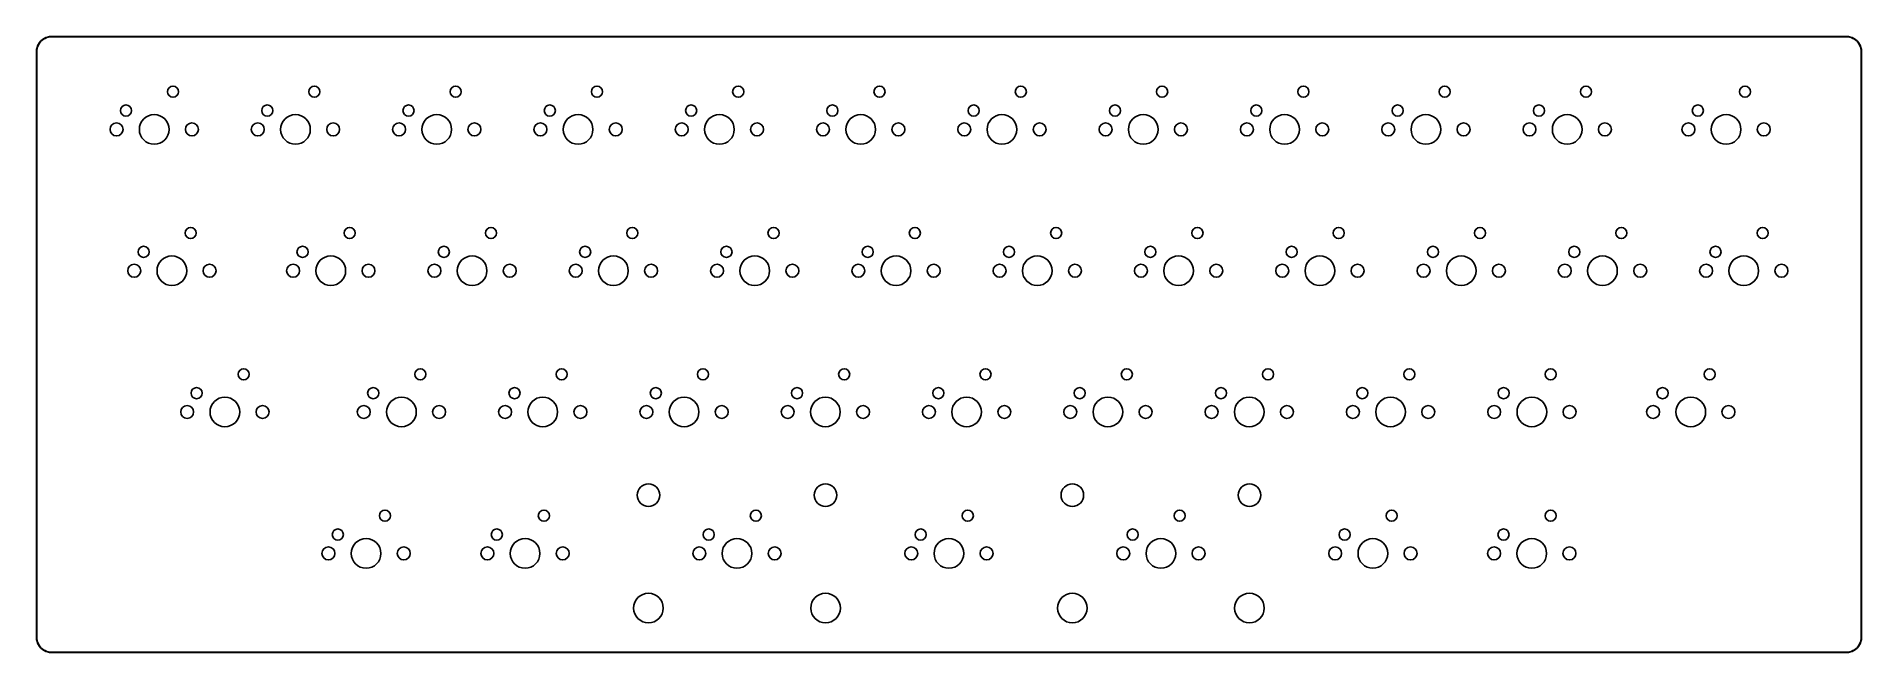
# Model space of a CAD drawing. Extents: x 24 to 270, y -104 to -21.
import ezdxf

# ---------------------------------------------------------------- set-up
doc = ezdxf.new("R2010")
doc.units = 0
doc.layers.add('BLACK', color=7, linetype='CONTINUOUS')

msp = doc.modelspace()

# ---------------------------------------------------------------- linework, layer by layer
at = {"layer": 'BLACK', "linetype": 'CONTINUOUS'}
for p, q in [((23.827549, -22.3625), (23.974709, -22.142258)), ((24.09318, -22.069998), (23.935574, -22.275394)), ((23.974709, -22.142258), (24.149359, -21.943109)), ((24.276248, -21.88693), (24.09318, -22.069998)), ((24.149359, -21.943109), (24.348508, -21.768459)), ((24.481644, -21.729324), (24.276248, -21.88693)), ((24.348508, -21.768459), (24.56875, -21.621299)), ((24.705855, -21.599875), (24.481644, -21.729324)), ((24.56875, -21.621299), (24.806316, -21.504144)), ((24.945045, -21.5008), (24.705855, -21.599875)), ((24.806316, -21.504144), (25.057141, -21.419)), ((25.19512, -21.433793), (24.945045, -21.5008)), ((25.057141, -21.419), (25.316934, -21.367324)), ((25.451802, -21.4), (25.19512, -21.433793)), ((25.316934, -21.367324), (25.58125, -21.35)), ((25.58125, -21.4), (25.451802, -21.4)), ((25.58125, -21.35), (267.58125, -21.35)), ((267.58125, -21.4), (25.58125, -21.4)), ((267.58125, -21.35), (267.84557, -21.367318)), ((267.581251, -21.4), (267.58125, -21.399999)), ((267.58125, -21.399999), (267.58125, -21.4)), ((267.710701, -21.399997), (267.581251, -21.4)), ((267.967388, -21.433784), (267.710701, -21.399997)), ((267.84557, -21.367318), (268.105368, -21.418989)), ((268.217468, -21.500787), (267.967388, -21.433784)), ((268.105368, -21.418989), (268.356199, -21.504129)), ((268.456663, -21.59986), (268.217468, -21.500787)), ((268.356199, -21.504129), (268.593771, -21.621282)), ((268.68088, -21.729307), (268.456663, -21.59986)), ((268.593771, -21.621282), (268.814018, -21.768442)), ((268.886282, -21.886912), (268.68088, -21.729307)), ((268.814018, -21.768442), (269.013173, -21.943091)), ((269.069355, -22.069981), (268.886282, -21.886912)), ((269.013173, -21.943091), (269.187828, -22.142241)), ((269.226966, -22.275379), (269.069355, -22.069981)), ((269.187828, -22.142241), (269.334993, -22.362485)), ((23.55625, -23.375), (23.573574, -23.110684)), ((23.55625, -102.375), (23.55625, -23.375)), ((23.573574, -23.110684), (23.62525, -22.850891)), ((23.640043, -22.98887), (23.60625, -23.245552)), ((23.60625, -23.245552), (23.60625, -23.375)), ((23.60625, -23.375), (23.60625, -102.375)), ((23.62525, -22.850891), (23.710394, -22.600066)), ((23.70705, -22.738795), (23.640043, -22.98887)), ((23.806125, -22.499605), (23.70705, -22.738795)), ((23.710394, -22.600066), (23.827549, -22.3625)), ((23.935574, -22.275394), (23.806125, -22.499605)), ((269.356418, -22.499592), (269.226966, -22.275379)), ((269.334993, -22.362485), (269.452151, -22.600054)), ((269.455497, -22.738785), (269.356418, -22.499592)), ((269.452151, -22.600054), (269.537298, -22.850883)), ((269.522506, -22.988864), (269.455497, -22.738785)), ((269.5563, -23.24555), (269.522506, -22.988864)), ((269.537298, -22.850883), (269.588975, -23.11068)), ((269.55625, -23.375), (269.5563, -23.374748)), ((269.55625, -102.375), (269.55625, -23.375)), ((269.5563, -23.374748), (269.5563, -23.24555)), ((269.588975, -23.11068), (269.6063, -23.375)), ((269.6063, -23.375), (269.60625, -23.375)), ((269.60625, -23.375), (269.60625, -102.375)), ((23.573574, -102.639316), (23.55625, -102.375)), ((23.62525, -102.899109), (23.573574, -102.639316)), ((23.60625, -102.375), (23.60625, -102.504448)), ((23.60625, -102.504448), (23.640043, -102.76113)), ((23.710394, -103.149934), (23.62525, -102.899109)), ((23.640043, -102.76113), (23.70705, -103.011205)), ((23.70705, -103.011205), (23.806125, -103.250395)), ((23.827549, -103.3875), (23.710394, -103.149934)), ((23.806125, -103.250395), (23.935574, -103.474606)), ((269.226924, -103.474593), (269.356373, -103.250385)), ((269.452105, -103.149927), (269.33495, -103.38749)), ((269.356373, -103.250385), (269.455449, -103.011199)), ((269.537249, -102.899104), (269.452105, -103.149927)), ((269.455449, -103.011199), (269.522457, -102.761126)), ((269.522457, -102.761126), (269.55625, -102.504447)), ((269.588926, -102.639313), (269.537249, -102.899104)), ((269.55625, -102.504447), (269.55625, -102.375)), ((269.60625, -102.375), (269.588926, -102.639313)), ((23.974709, -103.607742), (23.827549, -103.3875)), ((23.935574, -103.474606), (24.09318, -103.680002)), ((24.149359, -103.806891), (23.974709, -103.607742)), ((24.09318, -103.680002), (24.276248, -103.86307)), ((24.348508, -103.981541), (24.149359, -103.806891)), ((24.276248, -103.86307), (24.481644, -104.020676)), ((24.56875, -104.128701), (24.348508, -103.981541)), ((24.481644, -104.020676), (24.705855, -104.150125)), ((24.806316, -104.245856), (24.56875, -104.128701)), ((24.705855, -104.150125), (24.945045, -104.2492)), ((25.057141, -104.331), (24.806316, -104.245856)), ((24.945045, -104.2492), (25.19512, -104.316207)), ((25.316934, -104.382676), (25.057141, -104.331)), ((25.19512, -104.316207), (25.451802, -104.35)), ((25.58125, -104.4), (25.316934, -104.382676)), ((25.451802, -104.35), (25.58125, -104.35)), ((25.58125, -104.35), (267.58125, -104.35)), ((267.581249, -104.4), (25.58125, -104.4)), ((267.58125, -104.4), (267.581249, -104.4)), ((267.58125, -104.35), (267.581251, -104.35)), ((267.581625, -104.399925), (267.58125, -104.4)), ((267.581251, -104.35), (267.581251, -104.34995)), ((267.581251, -104.34995), (267.710698, -104.349954)), ((267.845563, -104.382632), (267.581625, -104.399925)), ((267.710698, -104.349954), (267.967378, -104.316167)), ((268.105355, -104.330962), (267.845563, -104.382632)), ((267.967378, -104.316167), (268.217452, -104.249165)), ((268.35618, -104.245824), (268.105355, -104.330962)), ((268.217452, -104.249165), (268.456641, -104.150095)), ((268.593746, -104.128675), (268.35618, -104.245824)), ((268.456641, -104.150095), (268.680852, -104.020652)), ((268.813988, -103.981519), (268.593746, -104.128675)), ((268.680852, -104.020652), (268.886249, -103.86305)), ((269.013138, -103.806874), (268.813988, -103.981519)), ((268.886249, -103.86305), (269.069317, -103.679986)), ((269.187788, -103.607728), (269.013138, -103.806874)), ((269.069317, -103.679986), (269.226924, -103.474593)), ((269.33495, -103.38749), (269.187788, -103.607728))]:
    msp.add_line(p, q, dxfattribs=at)
at = {"layer": 'BLACK'}
for centre, radius in [((41.964617, -28.794852), 0.75), ((41.964617, -28.794852), 0.75), ((61.014617, -28.794852), 0.75), ((61.014617, -28.794852), 0.75), ((80.064617, -28.794852), 0.75), ((80.064617, -28.794852), 0.75), ((99.114617, -28.794852), 0.75), ((99.114617, -28.794852), 0.75), ((118.164617, -28.794852), 0.75), ((118.164617, -28.794852), 0.75), ((137.214617, -28.794852), 0.75), ((137.214617, -28.794852), 0.75), ((156.264617, -28.794852), 0.75), ((156.264617, -28.794852), 0.75), ((175.314617, -28.794852), 0.75), ((175.314617, -28.794852), 0.75), ((194.364617, -28.794852), 0.75), ((194.364617, -28.794852), 0.75), ((213.414617, -28.794852), 0.75), ((213.414617, -28.794852), 0.75), ((232.464617, -28.794852), 0.75), ((232.464617, -28.794852), 0.75), ((253.895867, -28.794852), 0.75), ((253.895867, -28.794852), 0.75), ((35.614617, -31.334852), 0.75), ((35.614617, -31.334852), 0.75), ((39.424617, -33.874852), 2), ((39.424617, -33.874852), 1.999999), ((54.664617, -31.334852), 0.75), ((54.664617, -31.334852), 0.75), ((58.474617, -33.874852), 2), ((58.474617, -33.874852), 1.999999), ((73.714617, -31.334852), 0.75), ((73.714617, -31.334852), 0.75), ((77.524617, -33.874852), 2), ((77.524617, -33.874852), 1.999999), ((92.764617, -31.334852), 0.75), ((92.764617, -31.334852), 0.75), ((96.574617, -33.874852), 2), ((96.574617, -33.874852), 1.999999), ((111.814617, -31.334852), 0.75), ((111.814617, -31.334852), 0.75), ((115.624617, -33.874852), 2), ((115.624617, -33.874852), 1.999999), ((130.864617, -31.334852), 0.75), ((130.864617, -31.334852), 0.75), ((134.674617, -33.874852), 2), ((134.674617, -33.874852), 1.999999), ((149.914617, -31.334852), 0.75), ((149.914617, -31.334852), 0.75), ((153.724617, -33.874852), 2), ((153.724617, -33.874852), 1.999999), ((168.964617, -31.334852), 0.75), ((168.964617, -31.334852), 0.75), ((172.774617, -33.874852), 2), ((172.774617, -33.874852), 1.999999), ((188.014617, -31.334852), 0.75), ((188.014617, -31.334852), 0.75), ((191.824617, -33.874852), 2), ((191.824617, -33.874852), 1.999999), ((207.064617, -31.334852), 0.75), ((207.064617, -31.334852), 0.75), ((210.874617, -33.874852), 2), ((210.874617, -33.874852), 1.999999), ((226.114617, -31.334852), 0.75), ((226.114617, -31.334852), 0.75), ((229.924617, -33.874852), 2), ((229.924617, -33.874852), 1.999999), ((247.545867, -31.334852), 0.75), ((247.545867, -31.334852), 0.75), ((251.355867, -33.874852), 2), ((251.355867, -33.874852), 1.999999), ((34.344617, -33.874852), 0.875), ((34.344617, -33.874852), 0.874999), ((44.504617, -33.874852), 0.875), ((44.504617, -33.874852), 0.874999), ((53.394617, -33.874852), 0.875), ((53.394617, -33.874852), 0.874999), ((63.554617, -33.874852), 0.875), ((63.554617, -33.874852), 0.874999), ((72.444617, -33.874852), 0.875), ((72.444617, -33.874852), 0.874999), ((82.604617, -33.874852), 0.875), ((82.604617, -33.874852), 0.874999), ((91.494617, -33.874852), 0.875), ((91.494617, -33.874852), 0.874999), ((101.654617, -33.874852), 0.875), ((101.654617, -33.874852), 0.874999), ((110.544617, -33.874852), 0.875), ((110.544617, -33.874852), 0.874999), ((120.704617, -33.874852), 0.875), ((120.704617, -33.874852), 0.874999), ((129.594617, -33.874852), 0.875), ((129.594617, -33.874852), 0.874999), ((139.754617, -33.874852), 0.875), ((139.754617, -33.874852), 0.874999), ((148.644617, -33.874852), 0.875), ((148.644617, -33.874852), 0.874999), ((158.804617, -33.874852), 0.875), ((158.804617, -33.874852), 0.874999), ((167.694617, -33.874852), 0.875), ((167.694617, -33.874852), 0.874999), ((177.854617, -33.874852), 0.875), ((177.854617, -33.874852), 0.874999), ((186.744617, -33.874852), 0.875), ((186.744617, -33.874852), 0.874999), ((196.904617, -33.874852), 0.875), ((196.904617, -33.874852), 0.874999), ((205.794617, -33.874852), 0.875), ((205.794617, -33.874852), 0.874999), ((215.954617, -33.874852), 0.875), ((215.954617, -33.874852), 0.874999), ((224.844617, -33.874852), 0.875), ((224.844617, -33.874852), 0.874999), ((235.004617, -33.874852), 0.875), ((235.004617, -33.874852), 0.874999), ((246.275867, -33.874852), 0.875), ((246.275867, -33.874852), 0.874999), ((256.435867, -33.874852), 0.875), ((256.435867, -33.874852), 0.874999), ((44.345867, -47.844852), 0.75), ((44.345867, -47.844852), 0.75), ((65.777117, -47.844852), 0.75), ((65.777117, -47.844852), 0.75), ((84.827117, -47.844852), 0.75), ((84.827117, -47.844852), 0.75), ((103.877117, -47.844852), 0.75), ((103.877117, -47.844852), 0.75), ((122.927117, -47.844852), 0.75), ((122.927117, -47.844852), 0.75), ((141.977117, -47.844852), 0.75), ((141.977117, -47.844852), 0.75), ((161.027117, -47.844852), 0.75), ((161.027117, -47.844852), 0.75), ((180.077117, -47.844852), 0.75), ((180.077117, -47.844852), 0.75), ((199.127117, -47.844852), 0.75), ((199.127117, -47.844852), 0.75), ((218.177117, -47.844852), 0.75), ((218.177117, -47.844852), 0.75), ((237.227117, -47.844852), 0.75), ((237.227117, -47.844852), 0.75), ((256.277117, -47.844852), 0.75), ((256.277117, -47.844852), 0.75), ((37.995867, -50.384852), 0.75), ((37.995867, -50.384852), 0.75), ((41.805867, -52.924852), 2), ((41.805867, -52.924852), 1.999999), ((59.427117, -50.384852), 0.75), ((59.427117, -50.384852), 0.75), ((63.237117, -52.924852), 2), ((63.237117, -52.924852), 1.999999), ((78.477117, -50.384852), 0.75), ((78.477117, -50.384852), 0.75), ((82.287117, -52.924852), 2), ((82.287117, -52.924852), 1.999999), ((97.527117, -50.384852), 0.75), ((97.527117, -50.384852), 0.75), ((101.337117, -52.924852), 2), ((101.337117, -52.924852), 1.999999), ((116.577117, -50.384852), 0.75), ((116.577117, -50.384852), 0.75), ((120.387117, -52.924852), 2), ((120.387117, -52.924852), 1.999999), ((135.627117, -50.384852), 0.75), ((135.627117, -50.384852), 0.75), ((139.437117, -52.924852), 2), ((139.437117, -52.924852), 1.999999), ((154.677117, -50.384852), 0.75), ((154.677117, -50.384852), 0.75), ((158.487117, -52.924852), 2), ((158.487117, -52.924852), 1.999999), ((173.727117, -50.384852), 0.75), ((173.727117, -50.384852), 0.75), ((177.537117, -52.924852), 2), ((177.537117, -52.924852), 1.999999), ((192.777117, -50.384852), 0.75), ((192.777117, -50.384852), 0.75), ((196.587117, -52.924852), 2), ((196.587117, -52.924852), 1.999999), ((211.827117, -50.384852), 0.75), ((211.827117, -50.384852), 0.75), ((215.637117, -52.924852), 2), ((215.637117, -52.924852), 1.999999), ((230.877117, -50.384852), 0.75), ((230.877117, -50.384852), 0.75), ((234.687117, -52.924852), 2), ((234.687117, -52.924852), 1.999999), ((249.927117, -50.384852), 0.75), ((249.927117, -50.384852), 0.75), ((253.737117, -52.924852), 2), ((253.737117, -52.924852), 1.999999), ((36.725867, -52.924852), 0.875), ((36.725867, -52.924852), 0.874999), ((46.885867, -52.924852), 0.875), ((46.885867, -52.924852), 0.874999), ((58.157117, -52.924852), 0.875), ((58.157117, -52.924852), 0.874999), ((68.317117, -52.924852), 0.875), ((68.317117, -52.924852), 0.874999), ((77.207117, -52.924852), 0.875), ((77.207117, -52.924852), 0.874999), ((87.367117, -52.924852), 0.875), ((87.367117, -52.924852), 0.874999), ((96.257117, -52.924852), 0.875), ((96.257117, -52.924852), 0.874999), ((106.417117, -52.924852), 0.875), ((106.417117, -52.924852), 0.874999), ((115.307117, -52.924852), 0.875), ((115.307117, -52.924852), 0.874999), ((125.467117, -52.924852), 0.875), ((125.467117, -52.924852), 0.874999), ((134.357117, -52.924852), 0.875), ((134.357117, -52.924852), 0.874999), ((144.517117, -52.924852), 0.875), ((144.517117, -52.924852), 0.874999), ((153.407117, -52.924852), 0.875), ((153.407117, -52.924852), 0.874999), ((163.567117, -52.924852), 0.875), ((163.567117, -52.924852), 0.874999), ((172.457117, -52.924852), 0.875), ((172.457117, -52.924852), 0.874999), ((182.617117, -52.924852), 0.875), ((182.617117, -52.924852), 0.874999), ((191.507117, -52.924852), 0.875), ((191.507117, -52.924852), 0.874999), ((201.667117, -52.924852), 0.875), ((201.667117, -52.924852), 0.874999), ((210.557117, -52.924852), 0.875), ((210.557117, -52.924852), 0.874999), ((220.717117, -52.924852), 0.875), ((220.717117, -52.924852), 0.874999), ((229.607117, -52.924852), 0.875), ((229.607117, -52.924852), 0.874999), ((239.767117, -52.924852), 0.875), ((239.767117, -52.924852), 0.874999), ((248.657117, -52.924852), 0.875), ((248.657117, -52.924852), 0.874999), ((258.817117, -52.924852), 0.875), ((258.817117, -52.924852), 0.874999), ((51.489617, -66.894852), 0.75), ((51.489617, -66.894852), 0.75), ((75.302117, -66.894852), 0.75), ((75.302117, -66.894852), 0.75), ((94.352117, -66.894852), 0.75), ((94.352117, -66.894852), 0.75), ((113.402117, -66.894852), 0.75), ((113.402117, -66.894852), 0.75), ((132.452117, -66.894852), 0.75), ((132.452117, -66.894852), 0.75), ((151.502117, -66.894852), 0.75), ((151.502117, -66.894852), 0.75), ((170.552117, -66.894852), 0.75), ((170.552117, -66.894852), 0.75), ((189.602117, -66.894852), 0.75), ((189.602117, -66.894852), 0.75), ((208.652117, -66.894852), 0.75), ((208.652117, -66.894852), 0.75), ((227.702117, -66.894852), 0.75), ((227.702117, -66.894852), 0.75), ((249.133367, -66.894852), 0.75), ((249.133367, -66.894852), 0.75), ((45.139617, -69.434852), 0.75), ((45.139617, -69.434852), 0.75), ((68.952117, -69.434852), 0.75), ((68.952117, -69.434852), 0.75), ((88.002117, -69.434852), 0.75), ((88.002117, -69.434852), 0.75), ((107.052117, -69.434852), 0.75), ((107.052117, -69.434852), 0.75), ((126.102117, -69.434852), 0.75), ((126.102117, -69.434852), 0.75), ((145.152117, -69.434852), 0.75), ((145.152117, -69.434852), 0.75), ((164.202117, -69.434852), 0.75), ((164.202117, -69.434852), 0.75), ((183.252117, -69.434852), 0.75), ((183.252117, -69.434852), 0.75), ((202.302117, -69.434852), 0.75), ((202.302117, -69.434852), 0.75), ((221.352117, -69.434852), 0.75), ((221.352117, -69.434852), 0.75), ((242.783367, -69.434852), 0.75), ((242.783367, -69.434852), 0.75), ((43.869617, -71.974852), 0.875), ((43.869617, -71.974852), 0.874999), ((48.949617, -71.974852), 2), ((48.949617, -71.974852), 1.999999), ((54.029617, -71.974852), 0.875), ((54.029617, -71.974852), 0.874999), ((67.682117, -71.974852), 0.875), ((67.682117, -71.974852), 0.874999), ((72.762117, -71.974852), 2), ((72.762117, -71.974852), 1.999999), ((77.842117, -71.974852), 0.875), ((77.842117, -71.974852), 0.874999), ((86.732117, -71.974852), 0.875), ((86.732117, -71.974852), 0.874999), ((91.812117, -71.974852), 2), ((91.812117, -71.974852), 1.999999), ((96.892117, -71.974852), 0.875), ((96.892117, -71.974852), 0.874999), ((105.782117, -71.974852), 0.875), ((105.782117, -71.974852), 0.874999), ((110.862117, -71.974852), 2), ((110.862117, -71.974852), 1.999999), ((115.942117, -71.974852), 0.875), ((115.942117, -71.974852), 0.874999), ((124.832117, -71.974852), 0.875), ((124.832117, -71.974852), 0.874999), ((129.912117, -71.974852), 2), ((129.912117, -71.974852), 1.999999), ((134.992117, -71.974852), 0.875), ((134.992117, -71.974852), 0.874999), ((143.882117, -71.974852), 0.875), ((143.882117, -71.974852), 0.874999), ((148.962117, -71.974852), 2), ((148.962117, -71.974852), 1.999999), ((154.042117, -71.974852), 0.875), ((154.042117, -71.974852), 0.874999), ((162.932117, -71.974852), 0.875), ((162.932117, -71.974852), 0.874999), ((168.012117, -71.974852), 2), ((168.012117, -71.974852), 1.999999), ((173.092117, -71.974852), 0.875), ((173.092117, -71.974852), 0.874999), ((181.982117, -71.974852), 0.875), ((181.982117, -71.974852), 0.874999), ((187.062117, -71.974852), 2), ((187.062117, -71.974852), 1.999999), ((192.142117, -71.974852), 0.875), ((192.142117, -71.974852), 0.874999), ((201.032117, -71.974852), 0.875), ((201.032117, -71.974852), 0.874999), ((206.112117, -71.974852), 2), ((206.112117, -71.974852), 1.999999), ((211.192117, -71.974852), 0.875), ((211.192117, -71.974852), 0.874999), ((220.082117, -71.974852), 0.875), ((220.082117, -71.974852), 0.874999), ((225.162117, -71.974852), 2), ((225.162117, -71.974852), 1.999999), ((230.242117, -71.974852), 0.875), ((230.242117, -71.974852), 0.874999), ((241.513367, -71.974852), 0.875), ((241.513367, -71.974852), 0.874999), ((246.593367, -71.974852), 2), ((246.593367, -71.974852), 1.999999), ((251.673367, -71.974852), 0.875), ((251.673367, -71.974852), 0.874999), ((106.060943, -83.197407), 1.524), ((106.060943, -83.197407), 1.523999), ((129.936943, -83.197407), 1.524), ((129.936943, -83.197407), 1.523999), ((163.210943, -83.197407), 1.524), ((163.210943, -83.197407), 1.523999), ((187.086943, -83.197407), 1.524), ((187.086943, -83.197407), 1.523999), ((70.532693, -85.957357), 0.75), ((70.532693, -85.957357), 0.75), ((91.963943, -85.957357), 0.75), ((91.963943, -85.957357), 0.75), ((120.538943, -85.957357), 0.75), ((120.538943, -85.957357), 0.75), ((149.113943, -85.957357), 0.75), ((149.113943, -85.957357), 0.75), ((177.688943, -85.957357), 0.75), ((177.688943, -85.957357), 0.75), ((206.263943, -85.957357), 0.75), ((206.263943, -85.957357), 0.75), ((227.695193, -85.957357), 0.75), ((227.695193, -85.957357), 0.75), ((64.182693, -88.497357), 0.75), ((64.182693, -88.497357), 0.75), ((85.613943, -88.497357), 0.75), ((85.613943, -88.497357), 0.75), ((114.188943, -88.497357), 0.75), ((114.188943, -88.497357), 0.75), ((142.763943, -88.497357), 0.75), ((142.763943, -88.497357), 0.75), ((171.338943, -88.497357), 0.75), ((171.338943, -88.497357), 0.75), ((199.913943, -88.497357), 0.75), ((199.913943, -88.497357), 0.75), ((221.345193, -88.497357), 0.75), ((221.345193, -88.497357), 0.75), ((62.912693, -91.037357), 0.875), ((62.912693, -91.037357), 0.874999), ((67.992693, -91.037357), 2), ((67.992693, -91.037357), 1.999999), ((73.072693, -91.037357), 0.875), ((73.072693, -91.037357), 0.874999), ((84.343943, -91.037357), 0.875), ((84.343943, -91.037357), 0.874999), ((89.423943, -91.037357), 2), ((89.423943, -91.037357), 1.999999), ((94.503943, -91.037357), 0.875), ((94.503943, -91.037357), 0.874999), ((112.918943, -91.037357), 0.875), ((112.918943, -91.037357), 0.874999), ((117.998943, -91.037357), 2), ((117.998943, -91.037357), 1.999999), ((123.078943, -91.037357), 0.875), ((123.078943, -91.037357), 0.874999), ((141.493943, -91.037357), 0.875), ((141.493943, -91.037357), 0.874999), ((146.573943, -91.037357), 2), ((146.573943, -91.037357), 1.999999), ((151.653943, -91.037357), 0.875), ((151.653943, -91.037357), 0.874999), ((170.068943, -91.037357), 0.875), ((170.068943, -91.037357), 0.874999), ((175.148943, -91.037357), 2), ((175.148943, -91.037357), 1.999999), ((180.228943, -91.037357), 0.875), ((180.228943, -91.037357), 0.874999), ((198.643943, -91.037357), 0.875), ((198.643943, -91.037357), 0.874999), ((203.723943, -91.037357), 2), ((203.723943, -91.037357), 1.999999), ((208.803943, -91.037357), 0.875), ((208.803943, -91.037357), 0.874999), ((220.075193, -91.037357), 0.875), ((220.075193, -91.037357), 0.874999), ((225.155193, -91.037357), 2), ((225.155193, -91.037357), 1.999999), ((230.235193, -91.037357), 0.875), ((230.235193, -91.037357), 0.874999), ((106.060943, -98.407407), 1.9939), ((106.060943, -98.407407), 1.993899), ((129.936943, -98.407407), 1.9939), ((129.936943, -98.407407), 1.993899), ((163.210943, -98.407407), 1.9939), ((163.210943, -98.407407), 1.993899), ((187.086943, -98.407407), 1.9939), ((187.086943, -98.407407), 1.993899)]:
    msp.add_circle(centre, radius, dxfattribs=at)

doc.saveas('drawing.dxf')
